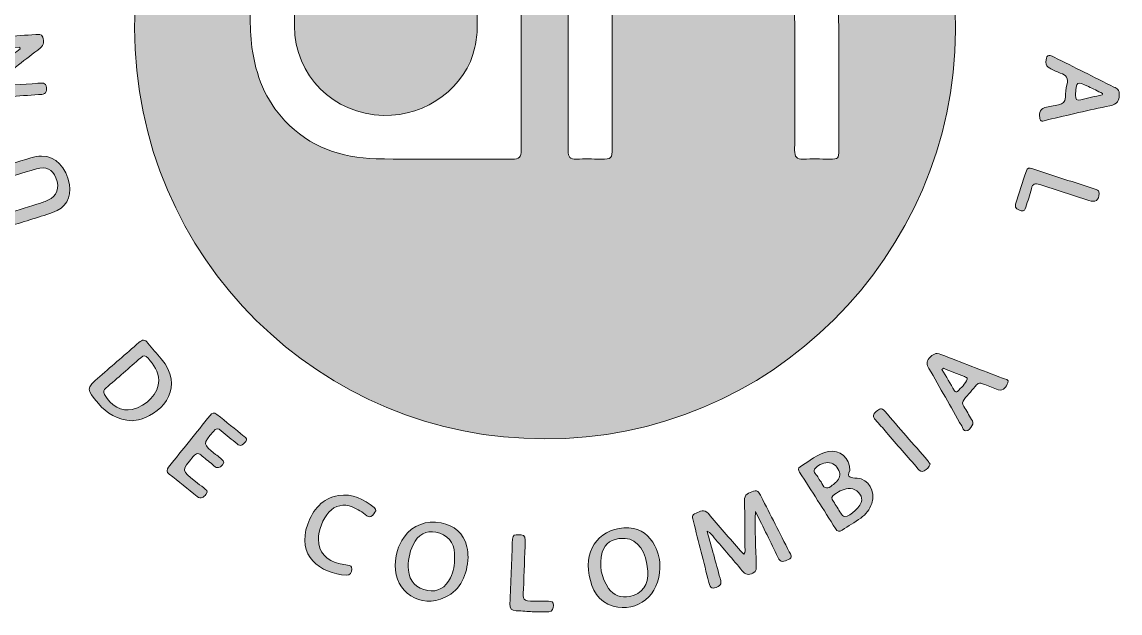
# Model space of a CAD drawing. Header units: inches. Extents: x 5 to 205, y -289 to -24.
# Drawn here: x 100 to 109.36, y -77.24 to -72.21 of the extents above; entities that cross this region are included whole.
import ezdxf

# ---------------------------------------------------------------- set-up
doc = ezdxf.new("R2010")
doc.units = ezdxf.units.IN
doc.header["$MEASUREMENT"] = 0
doc.layers.add('Capa 1', color=7, linetype='Continuous')

# ---------------------------------------------------------------- blocks, each defined once
blk = doc.blocks.new('block 17')
at = {"layer": 'Capa 1', "true_color": 0xffffff}
h = blk.add_hatch(color=7, dxfattribs=at)
h.dxf.hatch_style = 2
edge = h.paths.add_edge_path()
edge.add_spline(control_points=[(104.4561, -75.7581), (102.5648, -75.7669), (100.9584, -74.2277), (100.9608, -72.2588), (100.9632, -70.3266), (102.515, -68.7628), (104.4627, -68.7636), (106.442, -68.7644), (107.9692, -70.3856), (107.958, -72.283), (107.9467, -74.2019), (106.3699, -75.7712), (104.4561, -75.7581)], knot_values=[0, 0, 0, 0, 1, 1, 1, 2, 2, 2, 3, 3, 3, 4, 4, 4, 4], degree=3, periodic=1)
edge = h.paths.add_edge_path()
edge.add_spline(control_points=[(104.2549, -72.229), (104.2549, -71.8679), (104.2537, -71.5068), (104.2561, -71.1457), (104.2565, -71.0857), (104.2378, -71.0658), (104.1786, -71.0693), (104.1043, -71.0736), (104.0293, -71.0739), (103.955, -71.0692), (103.8936, -71.0654), (103.8789, -71.0897), (103.8792, -71.1475), (103.8813, -71.5164), (103.88, -71.8853), (103.8806, -72.2543), (103.8807, -72.3116), (103.8736, -72.3678), (103.8616, -72.4235), (103.789, -72.7599), (103.45, -73.0149), (103.0811, -73.0049), (102.6556, -72.9933), (102.3239, -72.6676), (102.3235, -72.2434), (102.3232, -71.8784), (102.3235, -71.5134), (102.3234, -71.1484), (102.3234, -71.0707), (102.323, -71.0706), (102.2441, -71.0704), (102.1715, -71.0702), (102.0988, -71.0701), (102.0262, -71.0704), (101.9495, -71.0706), (101.9489, -71.0711), (101.9488, -71.1507), (101.9487, -71.3901), (101.947, -71.6295), (101.9494, -71.8689), (101.9513, -72.0551), (101.9365, -72.2418), (101.9614, -72.4275), (101.9929, -72.6627), (102.0765, -72.8756), (102.2416, -73.0503), (102.4522, -73.2732), (102.7212, -73.3676), (103.0193, -73.374), (103.4057, -73.3824), (103.7924, -73.3753), (104.179, -73.3778), (104.2386, -73.3782), (104.2565, -73.3598), (104.2561, -73.3005), (104.2537, -72.9433), (104.2549, -72.5861), (104.2549, -72.229)], knot_values=[0, 0, 0, 0, 1, 1, 1, 2, 2, 2, 3, 3, 3, 4, 4, 4, 5, 5, 5, 6, 6, 6, 7, 7, 7, 8, 8, 8, 9, 9, 9, 10, 10, 10, 11, 11, 11, 12, 12, 12, 13, 13, 13, 14, 14, 14, 15, 15, 15, 16, 16, 16, 17, 17, 17, 18, 18, 18, 19, 19, 19, 19], degree=3, periodic=1)
edge = h.paths.add_edge_path()
edge.add_spline(control_points=[(104.6557, -72.223), (104.6557, -72.2937), (104.6557, -72.3643), (104.6557, -72.435), (104.6558, -72.7254), (104.6568, -73.0159), (104.6549, -73.3063), (104.6545, -73.3603), (104.673, -73.38), (104.7267, -73.3774), (104.7952, -73.3741), (104.8641, -73.3766), (104.9327, -73.3766), (105.0305, -73.3766), (105.0306, -73.3766), (105.0306, -73.2815), (105.0306, -72.9204), (105.0304, -72.5593), (105.031, -72.1982), (105.031, -72.1532), (105.0306, -72.1073), (105.0384, -72.0633), (105.1098, -71.6621), (105.5153, -71.3815), (105.922, -71.4504), (106.3326, -71.5199), (106.587, -71.8203), (106.5873, -72.2366), (106.5875, -72.5918), (106.5882, -72.947), (106.5864, -73.3022), (106.5861, -73.3574), (106.6022, -73.3805), (106.6599, -73.3775), (106.7343, -73.3737), (106.809, -73.3768), (106.8836, -73.3766), (106.9617, -73.3763), (106.9621, -73.376), (106.9622, -73.2977), (106.9623, -72.9581), (106.962, -72.6186), (106.9623, -72.2791), (106.9624, -72.1769), (106.9555, -72.0751), (106.9383, -71.9745), (106.8905, -71.6951), (106.7685, -71.4575), (106.5373, -71.285), (106.3273, -71.1282), (106.0842, -71.0739), (105.8282, -71.0714), (105.4671, -71.068), (105.106, -71.0703), (104.7449, -71.0703), (104.656, -71.0703), (104.6558, -71.0705), (104.6558, -71.1574), (104.6557, -71.5126), (104.6557, -71.8678), (104.6557, -72.223)], knot_values=[0, 0, 0, 0, 1, 1, 1, 2, 2, 2, 3, 3, 3, 4, 4, 4, 5, 5, 5, 6, 6, 6, 7, 7, 7, 8, 8, 8, 9, 9, 9, 10, 10, 10, 11, 11, 11, 12, 12, 12, 13, 13, 13, 14, 14, 14, 15, 15, 15, 16, 16, 16, 17, 17, 17, 18, 18, 18, 19, 19, 19, 20, 20, 20, 20], degree=3, periodic=1)
h = blk.add_hatch(color=7, dxfattribs=at)
h.dxf.hatch_style = 2
edge = h.paths.add_edge_path()
edge.add_spline(control_points=[(99.9813, -72.4243), (99.8544, -72.433), (99.7275, -72.442), (99.6005, -72.4501), (99.568, -72.4521), (99.5321, -72.4607), (99.5308, -72.4063), (99.5296, -72.3559), (99.5636, -72.3544), (99.5969, -72.352), (99.7708, -72.3394), (99.9449, -72.3277), (100.1189, -72.3163), (100.1416, -72.3148), (100.1696, -72.3085), (100.1781, -72.3395), (100.1871, -72.3722), (100.1908, -72.4056), (100.1581, -72.4305), (100.0957, -72.4781), (100.0336, -72.5261), (99.9714, -72.574), (99.8943, -72.6333), (99.8172, -72.6927), (99.7309, -72.7592), (99.8747, -72.7495), (100.0053, -72.7407), (100.1359, -72.7317), (100.1689, -72.7294), (100.2043, -72.7182), (100.2091, -72.7714), (100.2139, -72.8247), (100.1813, -72.8256), (100.1428, -72.828), (99.9726, -72.8387), (99.8026, -72.8518), (99.6324, -72.8623), (99.6101, -72.8637), (99.5778, -72.8821), (99.5671, -72.8449), (99.5563, -72.8072), (99.5474, -72.7694), (99.5888, -72.739), (99.6822, -72.6705), (99.7735, -72.5993), (99.8656, -72.5292), (99.9059, -72.4985), (99.9461, -72.4678), (99.9864, -72.4371), (99.9847, -72.4328), (99.983, -72.4286), (99.9813, -72.4243)], knot_values=[0, 0, 0, 0, 1, 1, 1, 2, 2, 2, 3, 3, 3, 4, 4, 4, 5, 5, 5, 6, 6, 6, 7, 7, 7, 8, 8, 8, 9, 9, 9, 10, 10, 10, 11, 11, 11, 12, 12, 12, 13, 13, 13, 14, 14, 14, 15, 15, 15, 16, 16, 16, 17, 17, 17, 17], degree=3, periodic=1)
h = blk.add_hatch(color=7, dxfattribs=at)
h.dxf.hatch_style = 2
edge = h.paths.add_edge_path()
edge.add_spline(control_points=[(109.3526, -72.8315), (109.3547, -72.8783), (109.3357, -72.9104), (109.2737, -72.9229), (109.0953, -72.9588), (108.9186, -73.0028), (108.741, -73.0425), (108.7191, -73.0474), (108.6827, -73.0708), (108.6773, -73.0348), (108.6724, -73.0022), (108.6647, -72.952), (108.7198, -72.939), (108.7579, -72.9301), (108.7959, -72.9204), (108.8344, -72.9138), (108.8717, -72.9074), (108.8948, -72.8935), (108.8942, -72.8499), (108.8936, -72.815), (108.8969, -72.7787), (108.9065, -72.7453), (108.9222, -72.6902), (108.9019, -72.6616), (108.8508, -72.6442), (108.8195, -72.6335), (108.7904, -72.6165), (108.7601, -72.6026), (108.7382, -72.5926), (108.7284, -72.5768), (108.7288, -72.5517), (108.7297, -72.493), (108.7452, -72.4823), (108.7983, -72.5088), (108.9683, -72.5935), (109.138, -72.6787), (109.3078, -72.7639), (109.3322, -72.7762), (109.3599, -72.7867), (109.3526, -72.8315)], knot_values=[0, 0, 0, 0, 1, 1, 1, 2, 2, 2, 3, 3, 3, 4, 4, 4, 5, 5, 5, 6, 6, 6, 7, 7, 7, 8, 8, 8, 9, 9, 9, 10, 10, 10, 11, 11, 11, 12, 12, 12, 13, 13, 13, 13], degree=3, periodic=1)
edge = h.paths.add_edge_path()
edge.add_spline(control_points=[(109.2077, -72.8305), (109.2086, -72.8264), (109.2094, -72.8222), (109.2102, -72.818), (109.1703, -72.7983), (109.1306, -72.7782), (109.0905, -72.7588), (108.9919, -72.7112), (108.9836, -72.7166), (108.9816, -72.8279), (108.9815, -72.8298), (108.9815, -72.8318), (108.9814, -72.8338), (108.9785, -72.8668), (108.9888, -72.8808), (109.0253, -72.8713), (109.0856, -72.8558), (109.1469, -72.8439), (109.2077, -72.8305)], knot_values=[0, 0, 0, 0, 1, 1, 1, 2, 2, 2, 3, 3, 3, 4, 4, 4, 5, 5, 5, 6, 6, 6, 6], degree=3, periodic=1)
h = blk.add_hatch(color=7, dxfattribs=at)
h.dxf.hatch_style = 2
edge = h.paths.add_edge_path()
edge.add_spline(control_points=[(100.1682, -73.3509), (100.2894, -73.3522), (100.3782, -73.4433), (100.4049, -73.594), (100.4243, -73.7039), (100.3735, -73.7936), (100.2613, -73.8322), (100.1334, -73.8762), (100.0032, -73.9133), (99.8745, -73.9549), (99.8382, -73.9666), (99.8248, -73.9502), (99.8157, -73.9193), (99.8068, -73.889), (99.7992, -73.8631), (99.8415, -73.8507), (99.9374, -73.8225), (100.0327, -73.7921), (100.128, -73.7619), (100.1597, -73.7519), (100.1918, -73.7418), (100.2219, -73.7279), (100.3011, -73.6911), (100.3244, -73.6239), (100.2906, -73.5363), (100.2622, -73.4627), (100.2064, -73.4359), (100.1243, -73.4602), (100.0058, -73.4952), (99.8878, -73.5316), (99.7702, -73.5695), (99.7315, -73.5821), (99.7093, -73.5781), (99.6952, -73.5347), (99.6804, -73.4894), (99.7061, -73.4801), (99.7384, -73.4702), (99.8509, -73.4358), (99.9631, -73.4003), (100.0757, -73.3664), (100.1056, -73.3574), (100.1362, -73.3491), (100.1682, -73.3509)], knot_values=[0, 0, 0, 0, 1, 1, 1, 2, 2, 2, 3, 3, 3, 4, 4, 4, 5, 5, 5, 6, 6, 6, 7, 7, 7, 8, 8, 8, 9, 9, 9, 10, 10, 10, 11, 11, 11, 12, 12, 12, 13, 13, 13, 14, 14, 14, 14], degree=3, periodic=1)
h = blk.add_hatch(color=7, dxfattribs=at)
h.dxf.hatch_style = 2
edge = h.paths.add_edge_path()
edge.add_spline(control_points=[(109.1808, -73.6699), (109.1806, -73.7269), (109.1506, -73.7482), (109.0941, -73.73), (108.9545, -73.6849), (108.8146, -73.6403), (108.6757, -73.5932), (108.6356, -73.5796), (108.6148, -73.5849), (108.6042, -73.6292), (108.5916, -73.6824), (108.5731, -73.7342), (108.5567, -73.7865), (108.5507, -73.8056), (108.5439, -73.8271), (108.517, -73.8161), (108.4929, -73.8063), (108.4581, -73.8002), (108.4698, -73.7618), (108.4989, -73.6664), (108.5308, -73.5718), (108.5613, -73.4768), (108.5696, -73.4508), (108.5888, -73.4516), (108.6086, -73.458), (108.791, -73.517), (108.9733, -73.5764), (109.1555, -73.636), (109.171, -73.6411), (109.1842, -73.6498), (109.1808, -73.6699)], knot_values=[0, 0, 0, 0, 1, 1, 1, 2, 2, 2, 3, 3, 3, 4, 4, 4, 5, 5, 5, 6, 6, 6, 7, 7, 7, 8, 8, 8, 9, 9, 9, 10, 10, 10, 10], degree=3, periodic=1)
h = blk.add_hatch(color=7, dxfattribs=at)
h.dxf.hatch_style = 2
edge = h.paths.add_edge_path()
edge.add_spline(control_points=[(100.9394, -75.6057), (100.8135, -75.5986), (100.7251, -75.5428), (100.6518, -75.4573), (100.5462, -75.3342), (100.5452, -75.3339), (100.665, -75.2282), (100.7752, -75.1309), (100.8873, -75.0358), (100.9971, -74.9381), (101.0276, -74.9109), (101.0486, -74.9119), (101.0739, -74.9437), (101.1106, -74.9896), (101.1506, -75.0328), (101.1885, -75.0778), (101.383, -75.3086), (101.2159, -75.5299), (101.0155, -75.5911), (100.9876, -75.5996), (100.958, -75.6022), (100.9394, -75.6057)], knot_values=[0, 0, 0, 0, 1, 1, 1, 2, 2, 2, 3, 3, 3, 4, 4, 4, 5, 5, 5, 6, 6, 6, 7, 7, 7, 7], degree=3, periodic=1)
edge = h.paths.add_edge_path()
edge.add_spline(control_points=[(101.1674, -75.2631), (101.1692, -75.1838), (101.1208, -75.1294), (101.0755, -75.0723), (101.0536, -75.0447), (101.0371, -75.0475), (101.0135, -75.0682), (100.915, -75.1547), (100.8158, -75.2403), (100.7166, -75.326), (100.6983, -75.3418), (100.6906, -75.3567), (100.7042, -75.3814), (100.756, -75.4759), (100.8529, -75.5292), (100.9403, -75.5085), (101.0657, -75.4789), (101.1664, -75.3701), (101.1674, -75.2631)], knot_values=[0, 0, 0, 0, 1, 1, 1, 2, 2, 2, 3, 3, 3, 4, 4, 4, 5, 5, 5, 6, 6, 6, 6], degree=3, periodic=1)
h = blk.add_hatch(color=7, dxfattribs=at)
h.dxf.hatch_style = 2
edge = h.paths.add_edge_path()
edge.add_spline(control_points=[(108.1736, -75.2848), (108.1541, -75.2816), (108.1451, -75.2896), (108.1374, -75.2985), (108.1016, -75.34), (108.0663, -75.3819), (108.0308, -75.4237), (108.0146, -75.4427), (108.0148, -75.4616), (108.028, -75.4827), (108.0508, -75.5192), (108.0722, -75.5566), (108.0942, -75.5936), (108.1045, -75.6111), (108.1133, -75.6288), (108.0973, -75.6475), (108.0825, -75.6649), (108.0728, -75.6923), (108.0465, -75.6916), (108.0246, -75.6911), (108.0198, -75.6656), (108.0104, -75.6492), (107.9172, -75.4861), (107.825, -75.3224), (107.7312, -75.1596), (107.713, -75.128), (107.7043, -75.1027), (107.7339, -75.0708), (107.7631, -75.0394), (107.7868, -75.0211), (107.8337, -75.0399), (108.0081, -75.1097), (108.1843, -75.1749), (108.3594, -75.2428), (108.3785, -75.2502), (108.4181, -75.2508), (108.4034, -75.2825), (108.3897, -75.3122), (108.3713, -75.3558), (108.3218, -75.3402), (108.2827, -75.3279), (108.245, -75.3111), (108.2066, -75.2965), (108.1938, -75.2916), (108.1808, -75.2874), (108.1736, -75.2848)], knot_values=[0, 0, 0, 0, 1, 1, 1, 2, 2, 2, 3, 3, 3, 4, 4, 4, 5, 5, 5, 6, 6, 6, 7, 7, 7, 8, 8, 8, 9, 9, 9, 10, 10, 10, 11, 11, 11, 12, 12, 12, 13, 13, 13, 14, 14, 14, 15, 15, 15, 15], degree=3, periodic=1)
edge = h.paths.add_edge_path()
edge.add_spline(control_points=[(107.8548, -75.1584), (107.8506, -75.1616), (107.8464, -75.1648), (107.8423, -75.1681), (107.878, -75.2286), (107.9134, -75.2892), (107.9497, -75.3493), (107.9549, -75.358), (107.9669, -75.3634), (107.9749, -75.355), (108.0057, -75.3227), (108.0405, -75.2928), (108.0579, -75.2506), (108.0627, -75.2387), (108.0454, -75.2332), (108.0345, -75.2289), (107.9746, -75.2053), (107.9147, -75.1819), (107.8548, -75.1584)], knot_values=[0, 0, 0, 0, 1, 1, 1, 2, 2, 2, 3, 3, 3, 4, 4, 4, 5, 5, 5, 6, 6, 6, 6], degree=3, periodic=1)
h = blk.add_hatch(color=7, dxfattribs=at)
h.dxf.hatch_style = 2
edge = h.paths.add_edge_path()
edge.add_spline(control_points=[(107.7402, -75.9732), (107.7358, -76.0035), (107.7112, -76.0149), (107.6917, -76.0301), (107.6671, -76.0494), (107.6518, -76.03), (107.6378, -76.014), (107.5477, -75.9108), (107.4579, -75.8073), (107.3681, -75.7038), (107.3374, -75.6684), (107.308, -75.6315), (107.2756, -75.5976), (107.2485, -75.5692), (107.2529, -75.5488), (107.282, -75.5256), (107.3074, -75.5053), (107.3274, -75.4907), (107.3554, -75.5234), (107.4765, -75.6645), (107.599, -75.8044), (107.7208, -75.9449), (107.7283, -75.9536), (107.734, -75.964), (107.7402, -75.9732)], knot_values=[0, 0, 0, 0, 1, 1, 1, 2, 2, 2, 3, 3, 3, 4, 4, 4, 5, 5, 5, 6, 6, 6, 7, 7, 7, 8, 8, 8, 8], degree=3, periodic=1)
h = blk.add_hatch(color=7, dxfattribs=at)
h.dxf.hatch_style = 2
edge = h.paths.add_edge_path()
edge.add_spline(control_points=[(101.915, -75.7676), (101.9089, -75.7865), (101.8925, -75.7978), (101.877, -75.8094), (101.861, -75.8214), (101.8472, -75.8119), (101.8348, -75.8018), (101.7893, -75.7647), (101.7428, -75.7285), (101.699, -75.6895), (101.6721, -75.6655), (101.6556, -75.6679), (101.6324, -75.6956), (101.5416, -75.8043), (101.5407, -75.8035), (101.651, -75.8908), (101.6649, -75.9018), (101.679, -75.9124), (101.6922, -75.9241), (101.7089, -75.9389), (101.7352, -75.9504), (101.71, -75.9798), (101.6873, -76.0063), (101.6661, -76.0149), (101.6366, -75.9876), (101.605, -75.9584), (101.5684, -75.9346), (101.5372, -75.905), (101.5078, -75.8772), (101.4882, -75.8778), (101.461, -75.9097), (101.3594, -76.0291), (101.3584, -76.0282), (101.4801, -76.1229), (101.5033, -76.1409), (101.5273, -76.158), (101.5499, -76.1767), (101.5672, -76.1909), (101.5939, -76.2043), (101.5686, -76.2323), (101.5486, -76.2543), (101.5279, -76.277), (101.4945, -76.2499), (101.4154, -76.1857), (101.3358, -76.1221), (101.2558, -76.059), (101.2316, -76.0399), (101.2328, -76.0219), (101.2508, -75.9995), (101.3687, -75.853), (101.4864, -75.7063), (101.6036, -75.5592), (101.6217, -75.5365), (101.6386, -75.5314), (101.6625, -75.5509), (101.74, -75.6139), (101.8183, -75.676), (101.8961, -75.7387), (101.905, -75.7458), (101.9159, -75.7522), (101.915, -75.7676)], knot_values=[0, 0, 0, 0, 1, 1, 1, 2, 2, 2, 3, 3, 3, 4, 4, 4, 5, 5, 5, 6, 6, 6, 7, 7, 7, 8, 8, 8, 9, 9, 9, 10, 10, 10, 11, 11, 11, 12, 12, 12, 13, 13, 13, 14, 14, 14, 15, 15, 15, 16, 16, 16, 17, 17, 17, 18, 18, 18, 19, 19, 19, 20, 20, 20, 20], degree=3, periodic=1)
h = blk.add_hatch(color=7, dxfattribs=at)
h.dxf.hatch_style = 2
edge = h.paths.add_edge_path()
edge.add_spline(control_points=[(107.0561, -76.0289), (107.0276, -76.089), (107.0643, -76.0916), (107.1184, -76.094), (107.2174, -76.0983), (107.2784, -76.2068), (107.2444, -76.3085), (107.227, -76.3605), (107.1935, -76.4018), (107.1498, -76.433), (107.0988, -76.4695), (107.0447, -76.5015), (106.9928, -76.5367), (106.9673, -76.5539), (106.9511, -76.5484), (106.9352, -76.5234), (106.8334, -76.3628), (106.7309, -76.2027), (106.6286, -76.0425), (106.618, -76.026), (106.612, -76.0089), (106.6323, -75.9968), (106.7109, -75.9498), (106.7805, -75.8859), (106.8739, -75.8665), (106.9711, -75.8464), (107.0598, -75.9221), (107.0561, -76.0289)], knot_values=[0, 0, 0, 0, 1, 1, 1, 2, 2, 2, 3, 3, 3, 4, 4, 4, 5, 5, 5, 6, 6, 6, 7, 7, 7, 8, 8, 8, 9, 9, 9, 9], degree=3, periodic=1)
edge = h.paths.add_edge_path()
edge.add_spline(control_points=[(107.1594, -76.2819), (107.1605, -76.2327), (107.1152, -76.186), (107.0628, -76.1823), (107.0107, -76.1785), (106.9694, -76.2041), (106.9277, -76.2306), (106.8996, -76.2485), (106.898, -76.2667), (106.9165, -76.2929), (106.939, -76.3248), (106.9584, -76.3588), (106.9797, -76.3915), (106.9881, -76.4043), (106.9953, -76.4192), (107.0141, -76.42), (107.0599, -76.4219), (107.1584, -76.3283), (107.1594, -76.2819)], knot_values=[0, 0, 0, 0, 1, 1, 1, 2, 2, 2, 3, 3, 3, 4, 4, 4, 5, 5, 5, 6, 6, 6, 6], degree=3, periodic=1)
edge = h.paths.add_edge_path()
edge.add_spline(control_points=[(106.868, -75.9602), (106.8249, -75.9675), (106.78, -75.981), (106.7568, -76.0172), (106.7398, -76.0436), (106.778, -76.0672), (106.7904, -76.0927), (106.798, -76.1084), (106.8105, -76.1219), (106.8175, -76.1378), (106.8399, -76.1891), (106.8705, -76.1862), (106.9073, -76.1539), (106.9191, -76.1436), (106.9326, -76.1352), (106.9431, -76.1239), (106.9689, -76.0963), (106.9809, -76.0653), (106.9636, -76.0277), (106.9447, -75.9865), (106.9134, -75.9643), (106.868, -75.9602)], knot_values=[0, 0, 0, 0, 1, 1, 1, 2, 2, 2, 3, 3, 3, 4, 4, 4, 5, 5, 5, 6, 6, 6, 7, 7, 7, 7], degree=3, periodic=1)
h = blk.add_hatch(color=7, dxfattribs=at)
h.dxf.hatch_style = 2
edge = h.paths.add_edge_path()
edge.add_spline(control_points=[(102.5273, -76.6142), (102.5269, -76.7222), (102.5954, -76.7997), (102.7128, -76.8234), (102.7339, -76.8276), (102.7551, -76.832), (102.7765, -76.8341), (102.7987, -76.8362), (102.8147, -76.8408), (102.8116, -76.8686), (102.8086, -76.8966), (102.8007, -76.921), (102.7673, -76.9193), (102.539, -76.9074), (102.3386, -76.7521), (102.4364, -76.4854), (102.4821, -76.3609), (102.5599, -76.2653), (102.6989, -76.2419), (102.816, -76.2222), (102.9131, -76.2726), (103.002, -76.3424), (103.026, -76.3612), (103.015, -76.38), (102.999, -76.3973), (102.9832, -76.4144), (102.969, -76.4366), (102.9411, -76.414), (102.9028, -76.383), (102.8612, -76.3571), (102.8156, -76.3382), (102.7436, -76.3084), (102.6697, -76.3255), (102.6174, -76.3831), (102.5654, -76.4404), (102.5276, -76.5374), (102.5273, -76.6142)], knot_values=[0, 0, 0, 0, 1, 1, 1, 2, 2, 2, 3, 3, 3, 4, 4, 4, 5, 5, 5, 6, 6, 6, 7, 7, 7, 8, 8, 8, 9, 9, 9, 10, 10, 10, 11, 11, 11, 12, 12, 12, 12], degree=3, periodic=1)
h = blk.add_hatch(color=7, dxfattribs=at)
h.dxf.hatch_style = 2
edge = h.paths.add_edge_path()
edge.add_spline(control_points=[(106.2521, -76.3768), (106.243, -76.5392), (106.2576, -76.6855), (106.2593, -76.8321), (106.2596, -76.8588), (106.2645, -76.8867), (106.2312, -76.9025), (106.1939, -76.9204), (106.1672, -76.9165), (106.1396, -76.8828), (106.0613, -76.7872), (105.9802, -76.694), (105.8996, -76.6003), (105.8836, -76.5816), (105.871, -76.5589), (105.8402, -76.5449), (105.8782, -76.6822), (105.915, -76.8139), (105.9508, -76.9458), (105.9577, -76.9711), (105.9705, -76.9979), (105.9336, -77.0158), (105.8838, -77.04), (105.8694, -77.0357), (105.8555, -76.9816), (105.8113, -76.8088), (105.7677, -76.6359), (105.7236, -76.4631), (105.7162, -76.4339), (105.7051, -76.4037), (105.746, -76.3907), (105.781, -76.3795), (105.8143, -76.3516), (105.851, -76.3956), (105.9401, -76.5025), (106.033, -76.6063), (106.1245, -76.7113), (106.1332, -76.7212), (106.1425, -76.7305), (106.1525, -76.7411), (106.1703, -76.7216), (106.1625, -76.7012), (106.1624, -76.6829), (106.1621, -76.5515), (106.1637, -76.42), (106.1582, -76.2887), (106.1556, -76.227), (106.1964, -76.2201), (106.2367, -76.2057), (106.2783, -76.1908), (106.287, -76.2241), (106.2999, -76.2493), (106.3806, -76.4062), (106.461, -76.5633), (106.5406, -76.7208), (106.5517, -76.7429), (106.5769, -76.7691), (106.5332, -76.7876), (106.4972, -76.8029), (106.4666, -76.8179), (106.4426, -76.7665), (106.3839, -76.6405), (106.3208, -76.5165), (106.2521, -76.3768)], knot_values=[0, 0, 0, 0, 1, 1, 1, 2, 2, 2, 3, 3, 3, 4, 4, 4, 5, 5, 5, 6, 6, 6, 7, 7, 7, 8, 8, 8, 9, 9, 9, 10, 10, 10, 11, 11, 11, 12, 12, 12, 13, 13, 13, 14, 14, 14, 15, 15, 15, 16, 16, 16, 17, 17, 17, 18, 18, 18, 19, 19, 19, 20, 20, 20, 21, 21, 21, 21], degree=3, periodic=1)
h = blk.add_hatch(color=7, dxfattribs=at)
h.dxf.hatch_style = 2
edge = h.paths.add_edge_path()
edge.add_spline(control_points=[(103.8035, -76.7671), (103.7937, -76.9162), (103.7469, -77.0409), (103.6066, -77.108), (103.398, -77.2079), (103.1769, -77.0647), (103.1816, -76.8345), (103.1834, -76.7483), (103.2064, -76.6675), (103.2571, -76.5969), (103.3354, -76.4879), (103.4445, -76.4527), (103.5729, -76.4754), (103.6878, -76.4956), (103.7641, -76.5624), (103.7931, -76.6772), (103.8006, -76.7072), (103.8005, -76.7392), (103.8035, -76.7671)], knot_values=[0, 0, 0, 0, 1, 1, 1, 2, 2, 2, 3, 3, 3, 4, 4, 4, 5, 5, 5, 6, 6, 6, 6], degree=3, periodic=1)
edge = h.paths.add_edge_path()
edge.add_spline(control_points=[(103.6885, -76.7709), (103.6885, -76.7592), (103.689, -76.7474), (103.6884, -76.7357), (103.6838, -76.6385), (103.6275, -76.5745), (103.5281, -76.5531), (103.4485, -76.5359), (103.3744, -76.5761), (103.3341, -76.6607), (103.3014, -76.7293), (103.2884, -76.8023), (103.2953, -76.8779), (103.3039, -76.9726), (103.362, -77.0325), (103.4593, -77.0507), (103.5414, -77.0659), (103.612, -77.0269), (103.6529, -76.942), (103.6787, -76.8881), (103.6888, -76.8304), (103.6885, -76.7709)], knot_values=[0, 0, 0, 0, 1, 1, 1, 2, 2, 2, 3, 3, 3, 4, 4, 4, 5, 5, 5, 6, 6, 6, 7, 7, 7, 7], degree=3, periodic=1)
h = blk.add_hatch(color=7, dxfattribs=at)
h.dxf.hatch_style = 2
edge = h.paths.add_edge_path()
edge.add_spline(control_points=[(105.4375, -76.8587), (105.4377, -77.087), (105.2473, -77.2419), (105.0404, -77.1838), (104.9097, -77.1472), (104.8587, -77.0433), (104.8351, -76.9213), (104.7894, -76.6855), (104.9393, -76.5073), (105.1744, -76.5174), (105.2795, -76.522), (105.3486, -76.5816), (105.3949, -76.6706), (105.4262, -76.7307), (105.4402, -76.7957), (105.4375, -76.8587)], knot_values=[0, 0, 0, 0, 1, 1, 1, 2, 2, 2, 3, 3, 3, 4, 4, 4, 5, 5, 5, 5], degree=3, periodic=1)
edge = h.paths.add_edge_path()
edge.add_spline(control_points=[(105.1177, -76.6068), (105.0325, -76.607), (104.9686, -76.6484), (104.9471, -76.724), (104.9158, -76.8342), (104.9372, -76.9385), (105.0004, -77.0317), (105.0427, -77.0939), (105.1076, -77.1153), (105.1815, -77.1008), (105.2866, -77.0803), (105.3426, -76.9999), (105.3348, -76.8842), (105.3238, -76.7186), (105.2513, -76.6148), (105.1412, -76.6069), (105.1334, -76.6064), (105.1256, -76.6068), (105.1177, -76.6068)], knot_values=[0, 0, 0, 0, 1, 1, 1, 2, 2, 2, 3, 3, 3, 4, 4, 4, 5, 5, 5, 6, 6, 6, 6], degree=3, periodic=1)
h = blk.add_hatch(color=7, dxfattribs=at)
h.dxf.hatch_style = 2
edge = h.paths.add_edge_path()
edge.add_spline(control_points=[(104.3495, -77.2311), (104.3157, -77.2288), (104.2649, -77.2239), (104.214, -77.2226), (104.1741, -77.2216), (104.1585, -77.2045), (104.1602, -77.1646), (104.1681, -76.9805), (104.1753, -76.7964), (104.1813, -76.6122), (104.1826, -76.5738), (104.2051, -76.5746), (104.2327, -76.5751), (104.2648, -76.5757), (104.2924, -76.5784), (104.2907, -76.6213), (104.2851, -76.7603), (104.2824, -76.8995), (104.2741, -77.0384), (104.2684, -77.1321), (104.2712, -77.139), (104.3661, -77.1407), (104.4073, -77.1414), (104.4485, -77.1416), (104.4897, -77.1415), (104.5137, -77.1415), (104.5333, -77.1451), (104.5303, -77.1765), (104.5277, -77.2028), (104.5258, -77.229), (104.4903, -77.2306), (104.4864, -77.2308), (104.4824, -77.2311), (104.4785, -77.2311), (104.4412, -77.2311), (104.404, -77.2311), (104.3495, -77.2311)], knot_values=[0, 0, 0, 0, 1, 1, 1, 2, 2, 2, 3, 3, 3, 4, 4, 4, 5, 5, 5, 6, 6, 6, 7, 7, 7, 8, 8, 8, 9, 9, 9, 10, 10, 10, 11, 11, 11, 12, 12, 12, 12], degree=3, periodic=1)
at = {"layer": 'Capa 1', "lineweight": 0}
for points, knots in [([(104.4561, -75.7581), (102.5648, -75.7669), (100.9584, -74.2277), (100.9608, -72.2588), (100.9632, -70.3266), (102.515, -68.7628), (104.4627, -68.7636), (106.442, -68.7644), (107.9692, -70.3856), (107.958, -72.283), (107.9467, -74.2019), (106.3699, -75.7712), (104.4561, -75.7581)], [0, 0, 0, 0, 1, 1, 1, 2, 2, 2, 3, 3, 3, 4, 4, 4, 4]), ([(104.2549, -72.229), (104.2549, -71.8679), (104.2537, -71.5068), (104.2561, -71.1457), (104.2565, -71.0857), (104.2378, -71.0658), (104.1786, -71.0693), (104.1043, -71.0736), (104.0293, -71.0739), (103.955, -71.0692), (103.8936, -71.0654), (103.8789, -71.0897), (103.8792, -71.1475), (103.8813, -71.5164), (103.88, -71.8853), (103.8806, -72.2543), (103.8807, -72.3116), (103.8736, -72.3678), (103.8616, -72.4235), (103.789, -72.7599), (103.45, -73.0149), (103.0811, -73.0049), (102.6556, -72.9933), (102.3239, -72.6676), (102.3235, -72.2434), (102.3232, -71.8784), (102.3235, -71.5134), (102.3234, -71.1484), (102.3234, -71.0707), (102.323, -71.0706), (102.2441, -71.0704), (102.1715, -71.0702), (102.0988, -71.0701), (102.0262, -71.0704), (101.9495, -71.0706), (101.9489, -71.0711), (101.9488, -71.1507), (101.9487, -71.3901), (101.947, -71.6295), (101.9494, -71.8689), (101.9513, -72.0551), (101.9365, -72.2418), (101.9614, -72.4275), (101.9929, -72.6627), (102.0765, -72.8756), (102.2416, -73.0503), (102.4522, -73.2732), (102.7212, -73.3676), (103.0193, -73.374), (103.4057, -73.3824), (103.7924, -73.3753), (104.179, -73.3778), (104.2386, -73.3782), (104.2565, -73.3598), (104.2561, -73.3005), (104.2537, -72.9433), (104.2549, -72.5861), (104.2549, -72.229)], [0, 0, 0, 0, 1, 1, 1, 2, 2, 2, 3, 3, 3, 4, 4, 4, 5, 5, 5, 6, 6, 6, 7, 7, 7, 8, 8, 8, 9, 9, 9, 10, 10, 10, 11, 11, 11, 12, 12, 12, 13, 13, 13, 14, 14, 14, 15, 15, 15, 16, 16, 16, 17, 17, 17, 18, 18, 18, 19, 19, 19, 19]), ([(104.6557, -72.223), (104.6557, -72.2937), (104.6557, -72.3643), (104.6557, -72.435), (104.6558, -72.7254), (104.6568, -73.0159), (104.6549, -73.3063), (104.6545, -73.3603), (104.673, -73.38), (104.7267, -73.3774), (104.7952, -73.3741), (104.8641, -73.3766), (104.9327, -73.3766), (105.0305, -73.3766), (105.0306, -73.3766), (105.0306, -73.2815), (105.0306, -72.9204), (105.0304, -72.5593), (105.031, -72.1982), (105.031, -72.1532), (105.0306, -72.1073), (105.0384, -72.0633), (105.1098, -71.6621), (105.5153, -71.3815), (105.922, -71.4504), (106.3326, -71.5199), (106.587, -71.8203), (106.5873, -72.2366), (106.5875, -72.5918), (106.5882, -72.947), (106.5864, -73.3022), (106.5861, -73.3574), (106.6022, -73.3805), (106.6599, -73.3775), (106.7343, -73.3737), (106.809, -73.3768), (106.8836, -73.3766), (106.9617, -73.3763), (106.9621, -73.376), (106.9622, -73.2977), (106.9623, -72.9581), (106.962, -72.6186), (106.9623, -72.2791), (106.9624, -72.1769), (106.9555, -72.0751), (106.9383, -71.9745), (106.8905, -71.6951), (106.7685, -71.4575), (106.5373, -71.285), (106.3273, -71.1282), (106.0842, -71.0739), (105.8282, -71.0714), (105.4671, -71.068), (105.106, -71.0703), (104.7449, -71.0703), (104.656, -71.0703), (104.6558, -71.0705), (104.6558, -71.1574), (104.6557, -71.5126), (104.6557, -71.8678), (104.6557, -72.223)], [0, 0, 0, 0, 1, 1, 1, 2, 2, 2, 3, 3, 3, 4, 4, 4, 5, 5, 5, 6, 6, 6, 7, 7, 7, 8, 8, 8, 9, 9, 9, 10, 10, 10, 11, 11, 11, 12, 12, 12, 13, 13, 13, 14, 14, 14, 15, 15, 15, 16, 16, 16, 17, 17, 17, 18, 18, 18, 19, 19, 19, 20, 20, 20, 20]), ([(99.9813, -72.4243), (99.8544, -72.433), (99.7275, -72.442), (99.6005, -72.4501), (99.568, -72.4521), (99.5321, -72.4607), (99.5308, -72.4063), (99.5296, -72.3559), (99.5636, -72.3544), (99.5969, -72.352), (99.7708, -72.3394), (99.9449, -72.3277), (100.1189, -72.3163), (100.1416, -72.3148), (100.1696, -72.3085), (100.1781, -72.3395), (100.1871, -72.3722), (100.1908, -72.4056), (100.1581, -72.4305), (100.0957, -72.4781), (100.0336, -72.5261), (99.9714, -72.574), (99.8943, -72.6333), (99.8172, -72.6927), (99.7309, -72.7592), (99.8747, -72.7495), (100.0053, -72.7407), (100.1359, -72.7317), (100.1689, -72.7294), (100.2043, -72.7182), (100.2091, -72.7714), (100.2139, -72.8247), (100.1813, -72.8256), (100.1428, -72.828), (99.9726, -72.8387), (99.8026, -72.8518), (99.6324, -72.8623), (99.6101, -72.8637), (99.5778, -72.8821), (99.5671, -72.8449), (99.5563, -72.8072), (99.5474, -72.7694), (99.5888, -72.739), (99.6822, -72.6705), (99.7735, -72.5993), (99.8656, -72.5292), (99.9059, -72.4985), (99.9461, -72.4678), (99.9864, -72.4371), (99.9847, -72.4328), (99.983, -72.4286), (99.9813, -72.4243)], [0, 0, 0, 0, 1, 1, 1, 2, 2, 2, 3, 3, 3, 4, 4, 4, 5, 5, 5, 6, 6, 6, 7, 7, 7, 8, 8, 8, 9, 9, 9, 10, 10, 10, 11, 11, 11, 12, 12, 12, 13, 13, 13, 14, 14, 14, 15, 15, 15, 16, 16, 16, 17, 17, 17, 17]), ([(109.3526, -72.8315), (109.3547, -72.8783), (109.3357, -72.9104), (109.2737, -72.9229), (109.0953, -72.9588), (108.9186, -73.0028), (108.741, -73.0425), (108.7191, -73.0474), (108.6827, -73.0708), (108.6773, -73.0348), (108.6724, -73.0022), (108.6647, -72.952), (108.7198, -72.939), (108.7579, -72.9301), (108.7959, -72.9204), (108.8344, -72.9138), (108.8717, -72.9074), (108.8948, -72.8935), (108.8942, -72.8499), (108.8936, -72.815), (108.8969, -72.7787), (108.9065, -72.7453), (108.9222, -72.6902), (108.9019, -72.6616), (108.8508, -72.6442), (108.8195, -72.6335), (108.7904, -72.6165), (108.7601, -72.6026), (108.7382, -72.5926), (108.7284, -72.5768), (108.7288, -72.5517), (108.7297, -72.493), (108.7452, -72.4823), (108.7983, -72.5088), (108.9683, -72.5935), (109.138, -72.6787), (109.3078, -72.7639), (109.3322, -72.7762), (109.3599, -72.7867), (109.3526, -72.8315)], [0, 0, 0, 0, 1, 1, 1, 2, 2, 2, 3, 3, 3, 4, 4, 4, 5, 5, 5, 6, 6, 6, 7, 7, 7, 8, 8, 8, 9, 9, 9, 10, 10, 10, 11, 11, 11, 12, 12, 12, 13, 13, 13, 13]), ([(109.2077, -72.8305), (109.2086, -72.8264), (109.2094, -72.8222), (109.2102, -72.818), (109.1703, -72.7983), (109.1306, -72.7782), (109.0905, -72.7588), (108.9919, -72.7112), (108.9836, -72.7166), (108.9816, -72.8279), (108.9815, -72.8298), (108.9815, -72.8318), (108.9814, -72.8338), (108.9785, -72.8668), (108.9888, -72.8808), (109.0253, -72.8713), (109.0856, -72.8558), (109.1469, -72.8439), (109.2077, -72.8305)], [0, 0, 0, 0, 1, 1, 1, 2, 2, 2, 3, 3, 3, 4, 4, 4, 5, 5, 5, 6, 6, 6, 6]), ([(100.1682, -73.3509), (100.2894, -73.3522), (100.3782, -73.4433), (100.4049, -73.594), (100.4243, -73.7039), (100.3735, -73.7936), (100.2613, -73.8322), (100.1334, -73.8762), (100.0032, -73.9133), (99.8745, -73.9549), (99.8382, -73.9666), (99.8248, -73.9502), (99.8157, -73.9193), (99.8068, -73.889), (99.7992, -73.8631), (99.8415, -73.8507), (99.9374, -73.8225), (100.0327, -73.7921), (100.128, -73.7619), (100.1597, -73.7519), (100.1918, -73.7418), (100.2219, -73.7279), (100.3011, -73.6911), (100.3244, -73.6239), (100.2906, -73.5363), (100.2622, -73.4627), (100.2064, -73.4359), (100.1243, -73.4602), (100.0058, -73.4952), (99.8878, -73.5316), (99.7702, -73.5695), (99.7315, -73.5821), (99.7093, -73.5781), (99.6952, -73.5347), (99.6804, -73.4894), (99.7061, -73.4801), (99.7384, -73.4702), (99.8509, -73.4358), (99.9631, -73.4003), (100.0757, -73.3664), (100.1056, -73.3574), (100.1362, -73.3491), (100.1682, -73.3509)], [0, 0, 0, 0, 1, 1, 1, 2, 2, 2, 3, 3, 3, 4, 4, 4, 5, 5, 5, 6, 6, 6, 7, 7, 7, 8, 8, 8, 9, 9, 9, 10, 10, 10, 11, 11, 11, 12, 12, 12, 13, 13, 13, 14, 14, 14, 14]), ([(109.1808, -73.6699), (109.1806, -73.7269), (109.1506, -73.7482), (109.0941, -73.73), (108.9545, -73.6849), (108.8146, -73.6403), (108.6757, -73.5932), (108.6356, -73.5796), (108.6148, -73.5849), (108.6042, -73.6292), (108.5916, -73.6824), (108.5731, -73.7342), (108.5567, -73.7865), (108.5507, -73.8056), (108.5439, -73.8271), (108.517, -73.8161), (108.4929, -73.8063), (108.4581, -73.8002), (108.4698, -73.7618), (108.4989, -73.6664), (108.5308, -73.5718), (108.5613, -73.4768), (108.5696, -73.4508), (108.5888, -73.4516), (108.6086, -73.458), (108.791, -73.517), (108.9733, -73.5764), (109.1555, -73.636), (109.171, -73.6411), (109.1842, -73.6498), (109.1808, -73.6699)], [0, 0, 0, 0, 1, 1, 1, 2, 2, 2, 3, 3, 3, 4, 4, 4, 5, 5, 5, 6, 6, 6, 7, 7, 7, 8, 8, 8, 9, 9, 9, 10, 10, 10, 10]), ([(100.9394, -75.6057), (100.8135, -75.5986), (100.7251, -75.5428), (100.6518, -75.4573), (100.5462, -75.3342), (100.5452, -75.3339), (100.665, -75.2282), (100.7752, -75.1309), (100.8873, -75.0358), (100.9971, -74.9381), (101.0276, -74.9109), (101.0486, -74.9119), (101.0739, -74.9437), (101.1106, -74.9896), (101.1506, -75.0328), (101.1885, -75.0778), (101.383, -75.3086), (101.2159, -75.5299), (101.0155, -75.5911), (100.9876, -75.5996), (100.958, -75.6022), (100.9394, -75.6057)], [0, 0, 0, 0, 1, 1, 1, 2, 2, 2, 3, 3, 3, 4, 4, 4, 5, 5, 5, 6, 6, 6, 7, 7, 7, 7]), ([(101.1674, -75.2631), (101.1692, -75.1838), (101.1208, -75.1294), (101.0755, -75.0723), (101.0536, -75.0447), (101.0371, -75.0475), (101.0135, -75.0682), (100.915, -75.1547), (100.8158, -75.2403), (100.7166, -75.326), (100.6983, -75.3418), (100.6906, -75.3567), (100.7042, -75.3814), (100.756, -75.4759), (100.8529, -75.5292), (100.9403, -75.5085), (101.0657, -75.4789), (101.1664, -75.3701), (101.1674, -75.2631)], [0, 0, 0, 0, 1, 1, 1, 2, 2, 2, 3, 3, 3, 4, 4, 4, 5, 5, 5, 6, 6, 6, 6]), ([(108.1736, -75.2848), (108.1541, -75.2816), (108.1451, -75.2896), (108.1374, -75.2985), (108.1016, -75.34), (108.0663, -75.3819), (108.0308, -75.4237), (108.0146, -75.4427), (108.0148, -75.4616), (108.028, -75.4827), (108.0508, -75.5192), (108.0722, -75.5566), (108.0942, -75.5936), (108.1045, -75.6111), (108.1133, -75.6288), (108.0973, -75.6475), (108.0825, -75.6649), (108.0728, -75.6923), (108.0465, -75.6916), (108.0246, -75.6911), (108.0198, -75.6656), (108.0104, -75.6492), (107.9172, -75.4861), (107.825, -75.3224), (107.7312, -75.1596), (107.713, -75.128), (107.7043, -75.1027), (107.7339, -75.0708), (107.7631, -75.0394), (107.7868, -75.0211), (107.8337, -75.0399), (108.0081, -75.1097), (108.1843, -75.1749), (108.3594, -75.2428), (108.3785, -75.2502), (108.4181, -75.2508), (108.4034, -75.2825), (108.3897, -75.3122), (108.3713, -75.3558), (108.3218, -75.3402), (108.2827, -75.3279), (108.245, -75.3111), (108.2066, -75.2965), (108.1938, -75.2916), (108.1808, -75.2874), (108.1736, -75.2848)], [0, 0, 0, 0, 1, 1, 1, 2, 2, 2, 3, 3, 3, 4, 4, 4, 5, 5, 5, 6, 6, 6, 7, 7, 7, 8, 8, 8, 9, 9, 9, 10, 10, 10, 11, 11, 11, 12, 12, 12, 13, 13, 13, 14, 14, 14, 15, 15, 15, 15]), ([(107.8548, -75.1584), (107.8506, -75.1616), (107.8464, -75.1648), (107.8423, -75.1681), (107.878, -75.2286), (107.9134, -75.2892), (107.9497, -75.3493), (107.9549, -75.358), (107.9669, -75.3634), (107.9749, -75.355), (108.0057, -75.3227), (108.0405, -75.2928), (108.0579, -75.2506), (108.0627, -75.2387), (108.0454, -75.2332), (108.0345, -75.2289), (107.9746, -75.2053), (107.9147, -75.1819), (107.8548, -75.1584)], [0, 0, 0, 0, 1, 1, 1, 2, 2, 2, 3, 3, 3, 4, 4, 4, 5, 5, 5, 6, 6, 6, 6]), ([(107.7402, -75.9732), (107.7358, -76.0035), (107.7112, -76.0149), (107.6917, -76.0301), (107.6671, -76.0494), (107.6518, -76.03), (107.6378, -76.014), (107.5477, -75.9108), (107.4579, -75.8073), (107.3681, -75.7038), (107.3374, -75.6684), (107.308, -75.6315), (107.2756, -75.5976), (107.2485, -75.5692), (107.2529, -75.5488), (107.282, -75.5256), (107.3074, -75.5053), (107.3274, -75.4907), (107.3554, -75.5234), (107.4765, -75.6645), (107.599, -75.8044), (107.7208, -75.9449), (107.7283, -75.9536), (107.734, -75.964), (107.7402, -75.9732)], [0, 0, 0, 0, 1, 1, 1, 2, 2, 2, 3, 3, 3, 4, 4, 4, 5, 5, 5, 6, 6, 6, 7, 7, 7, 8, 8, 8, 8]), ([(101.915, -75.7676), (101.9089, -75.7865), (101.8925, -75.7978), (101.877, -75.8094), (101.861, -75.8214), (101.8472, -75.8119), (101.8348, -75.8018), (101.7893, -75.7647), (101.7428, -75.7285), (101.699, -75.6895), (101.6721, -75.6655), (101.6556, -75.6679), (101.6324, -75.6956), (101.5416, -75.8043), (101.5407, -75.8035), (101.651, -75.8908), (101.6649, -75.9018), (101.679, -75.9124), (101.6922, -75.9241), (101.7089, -75.9389), (101.7352, -75.9504), (101.71, -75.9798), (101.6873, -76.0063), (101.6661, -76.0149), (101.6366, -75.9876), (101.605, -75.9584), (101.5684, -75.9346), (101.5372, -75.905), (101.5078, -75.8772), (101.4882, -75.8778), (101.461, -75.9097), (101.3594, -76.0291), (101.3584, -76.0282), (101.4801, -76.1229), (101.5033, -76.1409), (101.5273, -76.158), (101.5499, -76.1767), (101.5672, -76.1909), (101.5939, -76.2043), (101.5686, -76.2323), (101.5486, -76.2543), (101.5279, -76.277), (101.4945, -76.2499), (101.4154, -76.1857), (101.3358, -76.1221), (101.2558, -76.059), (101.2316, -76.0399), (101.2328, -76.0219), (101.2508, -75.9995), (101.3687, -75.853), (101.4864, -75.7063), (101.6036, -75.5592), (101.6217, -75.5365), (101.6386, -75.5314), (101.6625, -75.5509), (101.74, -75.6139), (101.8183, -75.676), (101.8961, -75.7387), (101.905, -75.7458), (101.9159, -75.7522), (101.915, -75.7676)], [0, 0, 0, 0, 1, 1, 1, 2, 2, 2, 3, 3, 3, 4, 4, 4, 5, 5, 5, 6, 6, 6, 7, 7, 7, 8, 8, 8, 9, 9, 9, 10, 10, 10, 11, 11, 11, 12, 12, 12, 13, 13, 13, 14, 14, 14, 15, 15, 15, 16, 16, 16, 17, 17, 17, 18, 18, 18, 19, 19, 19, 20, 20, 20, 20]), ([(107.0561, -76.0289), (107.0276, -76.089), (107.0643, -76.0916), (107.1184, -76.094), (107.2174, -76.0983), (107.2784, -76.2068), (107.2444, -76.3085), (107.227, -76.3605), (107.1935, -76.4018), (107.1498, -76.433), (107.0988, -76.4695), (107.0447, -76.5015), (106.9928, -76.5367), (106.9673, -76.5539), (106.9511, -76.5484), (106.9352, -76.5234), (106.8334, -76.3628), (106.7309, -76.2027), (106.6286, -76.0425), (106.618, -76.026), (106.612, -76.0089), (106.6323, -75.9968), (106.7109, -75.9498), (106.7805, -75.8859), (106.8739, -75.8665), (106.9711, -75.8464), (107.0598, -75.9221), (107.0561, -76.0289)], [0, 0, 0, 0, 1, 1, 1, 2, 2, 2, 3, 3, 3, 4, 4, 4, 5, 5, 5, 6, 6, 6, 7, 7, 7, 8, 8, 8, 9, 9, 9, 9]), ([(106.868, -75.9602), (106.8249, -75.9675), (106.78, -75.981), (106.7568, -76.0172), (106.7398, -76.0436), (106.778, -76.0672), (106.7904, -76.0927), (106.798, -76.1084), (106.8105, -76.1219), (106.8175, -76.1378), (106.8399, -76.1891), (106.8705, -76.1862), (106.9073, -76.1539), (106.9191, -76.1436), (106.9326, -76.1352), (106.9431, -76.1239), (106.9689, -76.0963), (106.9809, -76.0653), (106.9636, -76.0277), (106.9447, -75.9865), (106.9134, -75.9643), (106.868, -75.9602)], [0, 0, 0, 0, 1, 1, 1, 2, 2, 2, 3, 3, 3, 4, 4, 4, 5, 5, 5, 6, 6, 6, 7, 7, 7, 7]), ([(107.1594, -76.2819), (107.1605, -76.2327), (107.1152, -76.186), (107.0628, -76.1823), (107.0107, -76.1785), (106.9694, -76.2041), (106.9277, -76.2306), (106.8996, -76.2485), (106.898, -76.2667), (106.9165, -76.2929), (106.939, -76.3248), (106.9584, -76.3588), (106.9797, -76.3915), (106.9881, -76.4043), (106.9953, -76.4192), (107.0141, -76.42), (107.0599, -76.4219), (107.1584, -76.3283), (107.1594, -76.2819)], [0, 0, 0, 0, 1, 1, 1, 2, 2, 2, 3, 3, 3, 4, 4, 4, 5, 5, 5, 6, 6, 6, 6]), ([(102.5273, -76.6142), (102.5269, -76.7222), (102.5954, -76.7997), (102.7128, -76.8234), (102.7339, -76.8276), (102.7551, -76.832), (102.7765, -76.8341), (102.7987, -76.8362), (102.8147, -76.8408), (102.8116, -76.8686), (102.8086, -76.8966), (102.8007, -76.921), (102.7673, -76.9193), (102.539, -76.9074), (102.3386, -76.7521), (102.4364, -76.4854), (102.4821, -76.3609), (102.5599, -76.2653), (102.6989, -76.2419), (102.816, -76.2222), (102.9131, -76.2726), (103.002, -76.3424), (103.026, -76.3612), (103.015, -76.38), (102.999, -76.3973), (102.9832, -76.4144), (102.969, -76.4366), (102.9411, -76.414), (102.9028, -76.383), (102.8612, -76.3571), (102.8156, -76.3382), (102.7436, -76.3084), (102.6697, -76.3255), (102.6174, -76.3831), (102.5654, -76.4404), (102.5276, -76.5374), (102.5273, -76.6142)], [0, 0, 0, 0, 1, 1, 1, 2, 2, 2, 3, 3, 3, 4, 4, 4, 5, 5, 5, 6, 6, 6, 7, 7, 7, 8, 8, 8, 9, 9, 9, 10, 10, 10, 11, 11, 11, 12, 12, 12, 12]), ([(106.2521, -76.3768), (106.243, -76.5392), (106.2576, -76.6855), (106.2593, -76.8321), (106.2596, -76.8588), (106.2645, -76.8867), (106.2312, -76.9025), (106.1939, -76.9204), (106.1672, -76.9165), (106.1396, -76.8828), (106.0613, -76.7872), (105.9802, -76.694), (105.8996, -76.6003), (105.8836, -76.5816), (105.871, -76.5589), (105.8402, -76.5449), (105.8782, -76.6822), (105.915, -76.8139), (105.9508, -76.9458), (105.9577, -76.9711), (105.9705, -76.9979), (105.9336, -77.0158), (105.8838, -77.04), (105.8694, -77.0357), (105.8555, -76.9816), (105.8113, -76.8088), (105.7677, -76.6359), (105.7236, -76.4631), (105.7162, -76.4339), (105.7051, -76.4037), (105.746, -76.3907), (105.781, -76.3795), (105.8143, -76.3516), (105.851, -76.3956), (105.9401, -76.5025), (106.033, -76.6063), (106.1245, -76.7113), (106.1332, -76.7212), (106.1425, -76.7305), (106.1525, -76.7411), (106.1703, -76.7216), (106.1625, -76.7012), (106.1624, -76.6829), (106.1621, -76.5515), (106.1637, -76.42), (106.1582, -76.2887), (106.1556, -76.227), (106.1964, -76.2201), (106.2367, -76.2057), (106.2783, -76.1908), (106.287, -76.2241), (106.2999, -76.2493), (106.3806, -76.4062), (106.461, -76.5633), (106.5406, -76.7208), (106.5517, -76.7429), (106.5769, -76.7691), (106.5332, -76.7876), (106.4972, -76.8029), (106.4666, -76.8179), (106.4426, -76.7665), (106.3839, -76.6405), (106.3208, -76.5165), (106.2521, -76.3768)], [0, 0, 0, 0, 1, 1, 1, 2, 2, 2, 3, 3, 3, 4, 4, 4, 5, 5, 5, 6, 6, 6, 7, 7, 7, 8, 8, 8, 9, 9, 9, 10, 10, 10, 11, 11, 11, 12, 12, 12, 13, 13, 13, 14, 14, 14, 15, 15, 15, 16, 16, 16, 17, 17, 17, 18, 18, 18, 19, 19, 19, 20, 20, 20, 21, 21, 21, 21]), ([(103.8035, -76.7671), (103.7937, -76.9162), (103.7469, -77.0409), (103.6066, -77.108), (103.398, -77.2079), (103.1769, -77.0647), (103.1816, -76.8345), (103.1834, -76.7483), (103.2064, -76.6675), (103.2571, -76.5969), (103.3354, -76.4879), (103.4445, -76.4527), (103.5729, -76.4754), (103.6878, -76.4956), (103.7641, -76.5624), (103.7931, -76.6772), (103.8006, -76.7072), (103.8005, -76.7392), (103.8035, -76.7671)], [0, 0, 0, 0, 1, 1, 1, 2, 2, 2, 3, 3, 3, 4, 4, 4, 5, 5, 5, 6, 6, 6, 6]), ([(103.6885, -76.7709), (103.6885, -76.7592), (103.689, -76.7474), (103.6884, -76.7357), (103.6838, -76.6385), (103.6275, -76.5745), (103.5281, -76.5531), (103.4485, -76.5359), (103.3744, -76.5761), (103.3341, -76.6607), (103.3014, -76.7293), (103.2884, -76.8023), (103.2953, -76.8779), (103.3039, -76.9726), (103.362, -77.0325), (103.4593, -77.0507), (103.5414, -77.0659), (103.612, -77.0269), (103.6529, -76.942), (103.6787, -76.8881), (103.6888, -76.8304), (103.6885, -76.7709)], [0, 0, 0, 0, 1, 1, 1, 2, 2, 2, 3, 3, 3, 4, 4, 4, 5, 5, 5, 6, 6, 6, 7, 7, 7, 7]), ([(105.4375, -76.8587), (105.4377, -77.087), (105.2473, -77.2419), (105.0404, -77.1838), (104.9097, -77.1472), (104.8587, -77.0433), (104.8351, -76.9213), (104.7894, -76.6855), (104.9393, -76.5073), (105.1744, -76.5174), (105.2795, -76.522), (105.3486, -76.5816), (105.3949, -76.6706), (105.4262, -76.7307), (105.4402, -76.7957), (105.4375, -76.8587)], [0, 0, 0, 0, 1, 1, 1, 2, 2, 2, 3, 3, 3, 4, 4, 4, 5, 5, 5, 5]), ([(104.3495, -77.2311), (104.3157, -77.2288), (104.2649, -77.2239), (104.214, -77.2226), (104.1741, -77.2216), (104.1585, -77.2045), (104.1602, -77.1646), (104.1681, -76.9805), (104.1753, -76.7964), (104.1813, -76.6122), (104.1826, -76.5738), (104.2051, -76.5746), (104.2327, -76.5751), (104.2648, -76.5757), (104.2924, -76.5784), (104.2907, -76.6213), (104.2851, -76.7603), (104.2824, -76.8995), (104.2741, -77.0384), (104.2684, -77.1321), (104.2712, -77.139), (104.3661, -77.1407), (104.4073, -77.1414), (104.4485, -77.1416), (104.4897, -77.1415), (104.5137, -77.1415), (104.5333, -77.1451), (104.5303, -77.1765), (104.5277, -77.2028), (104.5258, -77.229), (104.4903, -77.2306), (104.4864, -77.2308), (104.4824, -77.2311), (104.4785, -77.2311), (104.4412, -77.2311), (104.404, -77.2311), (104.3495, -77.2311)], [0, 0, 0, 0, 1, 1, 1, 2, 2, 2, 3, 3, 3, 4, 4, 4, 5, 5, 5, 6, 6, 6, 7, 7, 7, 8, 8, 8, 9, 9, 9, 10, 10, 10, 11, 11, 11, 12, 12, 12, 12]), ([(105.1177, -76.6068), (105.0325, -76.607), (104.9686, -76.6484), (104.9471, -76.724), (104.9158, -76.8342), (104.9372, -76.9385), (105.0004, -77.0317), (105.0427, -77.0939), (105.1076, -77.1153), (105.1815, -77.1008), (105.2866, -77.0803), (105.3426, -76.9999), (105.3348, -76.8842), (105.3238, -76.7186), (105.2513, -76.6148), (105.1412, -76.6069), (105.1334, -76.6064), (105.1256, -76.6068), (105.1177, -76.6068)], [0, 0, 0, 0, 1, 1, 1, 2, 2, 2, 3, 3, 3, 4, 4, 4, 5, 5, 5, 6, 6, 6, 6])]:
    blk.add_open_spline(points, degree=3, knots=knots, dxfattribs=at)

msp = doc.modelspace()

# ---------------------------------------------------------------- block references
at = {"layer": 'Capa 1'}
msp.add_blockref('block 17', (0, 0), dxfattribs=at)

doc.saveas('drawing.dxf')
